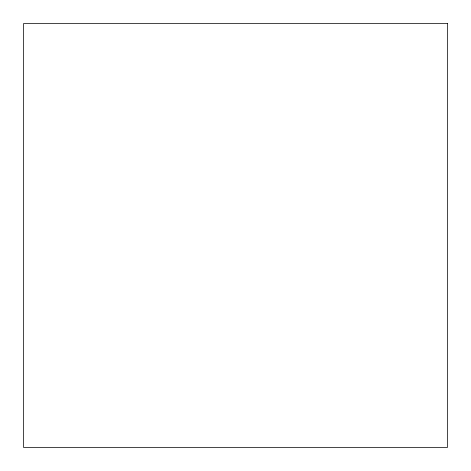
<?xml version="1.0" encoding="UTF-8"?>
<svg xmlns="http://www.w3.org/2000/svg" width="471" height="471" viewBox="0 0 471 471"><rect width="100%" height="100%" fill="white"/><g stroke="black" fill="none" stroke-linecap="round" stroke-linejoin="round"><path stroke-width="0.71" d="M447.45 23.55L23.55 23.55L23.55 447.45L447.45 447.45L447.45 23.55"/></g></svg>
